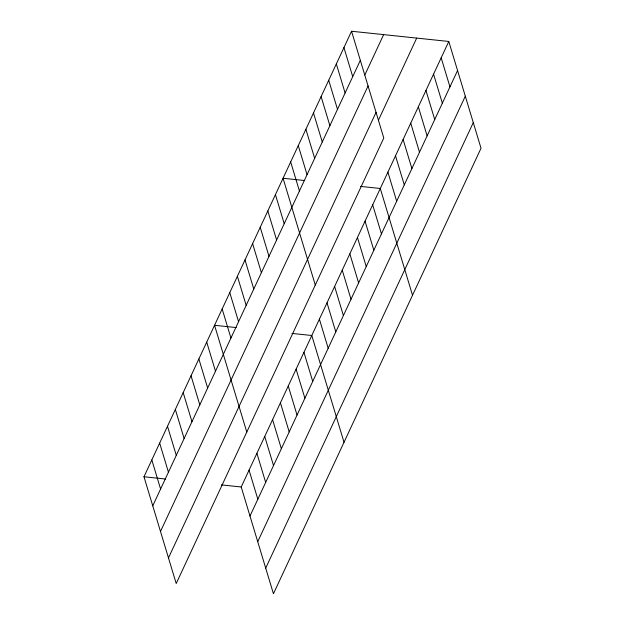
<?xml version="1.0" encoding="UTF-8"?>
<svg xmlns="http://www.w3.org/2000/svg" width="625" height="625" viewBox="0 0 625 625"><rect width="100%" height="100%" fill="white"/><g stroke="black" fill="none" stroke-linecap="round" stroke-linejoin="round"><path stroke-width="0.94" d="M351.555 31.25L383.789 138.023L176.211 583.539L143.977 476.766L351.555 31.25L448.789 41.461L481.023 148.234L273.445 593.75L241.211 486.977L448.789 41.461M152.758 505.836L360.328 60.32M364.812 75.031L383.641 34.617M160.5 531.477L368.07 85.961M168.477 557.898L376.047 112.383M378.641 119.766L416.695 38.094M249.992 516.047L457.562 70.531M257.734 541.688L465.305 96.18M265.711 568.109L473.281 122.594M304.758 180.547L283.055 178.266L315.289 285.047M360.469 186.398L380.289 188.484L412.523 295.258M236.258 327.57L214.555 325.289L246.789 432.062M291.969 333.422L311.789 335.5L344.023 442.273M143.977 476.766L165.68 479.039M221.391 484.891L241.211 486.977M441.172 57.797L449.953 86.867M433.562 74.133L442.344 103.203M425.953 90.469L434.727 119.539M418.344 106.805L427.117 135.875M410.727 123.141L419.508 152.211M403.117 139.477L411.898 168.547M395.508 155.812L404.289 184.883M387.898 172.148L396.672 201.219M343.938 47.586L352.719 76.656M336.328 63.922L345.109 92.992M372.672 204.82L381.453 233.891M328.719 80.258L337.492 109.328M365.062 221.148L373.844 250.227M321.109 96.594L329.883 125.664M357.453 237.484L366.227 266.562M313.492 112.93L322.273 142M349.844 253.82L358.617 282.898M305.883 129.266L314.664 158.336M342.234 270.156L351.008 299.234M298.273 145.602L307.055 174.672M334.617 286.492L343.398 315.562M290.664 161.938L299.438 191.008M327.008 302.828L335.789 331.898M319.398 319.164L328.172 348.234M275.438 194.602L284.219 223.68M267.828 210.938L276.609 240.016M303.945 352.328L312.719 381.406M260.219 227.273L268.992 256.344M296.102 369.164L304.883 398.234M252.609 243.609L261.383 272.68M288.258 385.992L297.039 415.062M245 259.945L253.773 289.016M280.422 402.82L289.195 431.891M237.383 276.281L246.164 305.352M272.578 419.656L281.359 448.727M229.773 292.617L238.555 321.688M264.734 436.484L273.516 465.555M222.164 308.953L230.938 338.023M256.898 453.312L265.672 482.383M249.055 470.141L257.828 499.219M206.711 342.117L215.484 371.188M198.867 358.953L207.648 388.023M191.031 375.781L199.805 404.852M183.188 392.609L191.961 421.68M175.344 409.438L184.125 438.516M167.5 426.273L176.281 455.344M159.664 443.102L168.438 472.172M151.82 459.93L160.594 489.008"/></g></svg>
